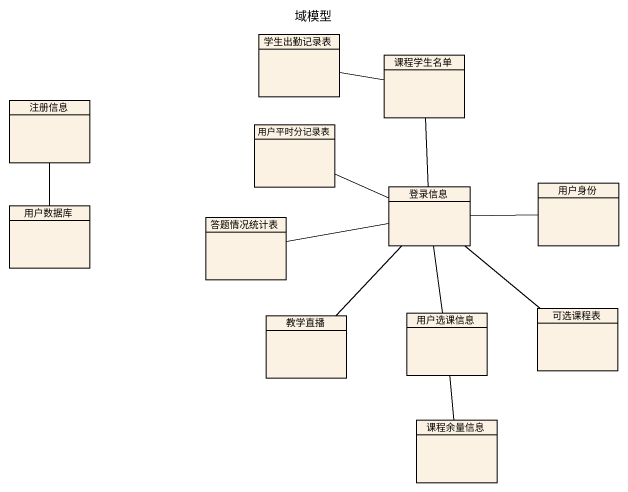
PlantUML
@startuml
title 域模型
hide circle
hide empty members
class 学生出勤记录表
class 课程学生名单
class 注册信息
class 用户平时分记录表
class 登录信息
class 用户身份
class 用户数据库
class 答题情况统计表
class 教学直播
class 用户选课信息
class 可选课程表
class 课程余量信息
学生出勤记录表 -right- 课程学生名单
课程学生名单 -- 登录信息
注册信息 -- 用户数据库
用户平时分记录表 -right- 登录信息
登录信息 -right- 用户身份
登录信息 -- 用户选课信息
登录信息 -- 可选课程表
答题情况统计表 -right- 登录信息
教学直播 -up- 登录信息
用户选课信息 -- 课程余量信息
@enduml
